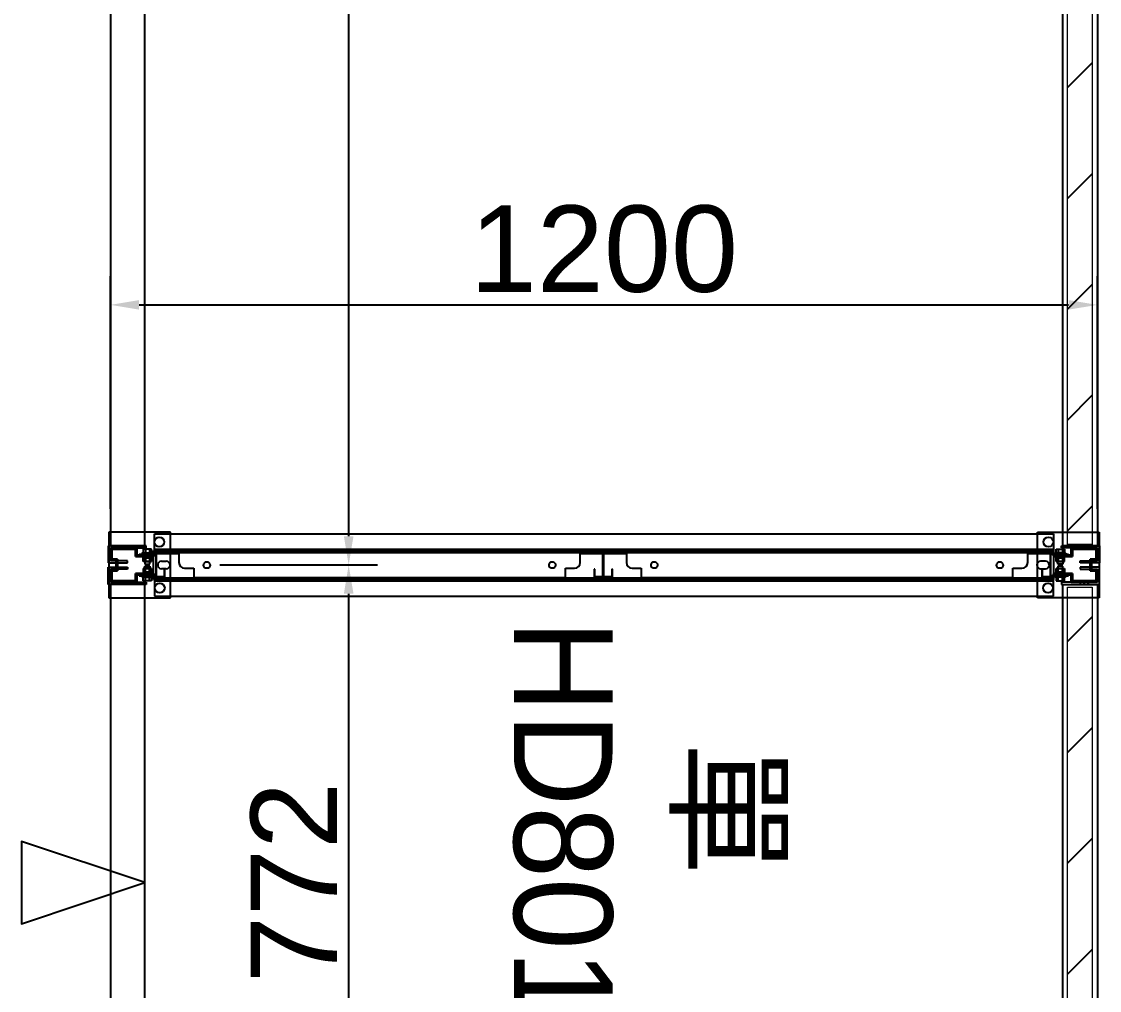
# Model space of a CAD drawing. Header units: millimetres. Extents: x 15382 to 37298, y 7351 to 31127.
# Drawn here: x 30747 to 32057, y 21041 to 22219 of the extents above; entities that cross this region are included whole.
import ezdxf

# ---------------------------------------------------------------- set-up
doc = ezdxf.new("R2010")
doc.units = ezdxf.units.MM
doc.layers.add('10', color=40, linetype='Continuous', lineweight=0)
for name, color, linetype in [('111', 7, 'Continuous'), ('113', 3, 'Continuous'), ('114', 6, 'Continuous'), ('115', 30, 'Continuous'), ('116', 12, 'Continuous'), ('444-1', 30, 'Continuous'), ('544-1', 40, 'Continuous'), ('6', 7, 'Continuous'), ('M40', 3, 'Continuous'), ('M6', 7, 'Continuous'), ('動線', 6, 'Continuous'), ('文字', 7, 'Continuous'), ('標註', 252, 'Continuous')]:
    doc.layers.add(name, color=color, linetype=linetype)
doc.styles.get("Standard").update_dxf_attribs({"font": 'arial.ttf'})
doc.styles.add('新細明體', font='PMingLiU.ttf')
doc.dimstyles.new('ISO-25', dxfattribs={"dimtxt": 2.5, "dimasz": 2.5, "dimexe": 1.25, "dimexo": 0.625, "dimtad": 1, "dimtxsty": 'Standard', "dimcen": 2.5, "dimadec": 0, "dimazin": 0, "dimtfac": 1, "dimtmove": 0, "dimatfit": 3, "dimfxl": 1, "dimarcsym": 0})

# ---------------------------------------------------------------- blocks, each defined once
blk = doc.blocks.new('*D669')
at = {"layer": 'Defpoints', "color": 0, "transparency": 16777216}
for p in [(30981, 21558.6), (30981, 20786.6), (31144.5, 20786.6)]:
    blk.add_point(p, dxfattribs=at)
at = {"layer": '標註', "color": 0, "lineweight": -2, "transparency": 16777216}
for p, q in [((30988, 21558.6), (31179.5, 21558.6)), ((31144.5, 21523.6), (31144.5, 20821.6)), ((30988, 20786.6), (31179.5, 20786.6))]:
    blk.add_line(p, q, dxfattribs=at)
at = {"layer": '標註', "color": 0, "transparency": 16777216}
for points in [[(31138.7, 21523.6), (31150.4, 21523.6), (31144.5, 21558.6)], [(31138.7, 20821.6), (31150.4, 20821.6), (31144.5, 20786.6)]]:
    blk.add_solid(points, dxfattribs=at)
at = {"layer": '標註', "color": 0, "transparency": 16777216, "insert": (31077.8, 21172.6), "char_height": 105, "attachment_point": 5, "rotation": 90}
blk.add_mtext('772', dxfattribs=at)
blk = doc.blocks.new('*D621')
at = {"layer": 'Defpoints', "color": 0, "transparency": 16777216}
for p in [(32054.8, 21874.8), (30854.8, 21619.9), (32054.8, 21619.9)]:
    blk.add_point(p, dxfattribs=at)
at = {"layer": '標註', "color": 0, "lineweight": -2, "transparency": 16777216}
for p, q in [((30854.8, 21626.9), (30854.8, 21909.8)), ((32054.8, 21626.9), (32054.8, 21909.8)), ((30889.8, 21874.8), (32019.8, 21874.8))]:
    blk.add_line(p, q, dxfattribs=at)
at = {"layer": '標註', "color": 0, "transparency": 16777216}
for points in [[(30889.8, 21880.6), (30889.8, 21869), (30854.8, 21874.8)], [(32019.8, 21880.6), (32019.8, 21869), (32054.8, 21874.8)]]:
    blk.add_solid(points, dxfattribs=at)
at = {"layer": '標註', "color": 0, "transparency": 16777216, "insert": (31454.8, 21942.4), "char_height": 105, "attachment_point": 5}
blk.add_mtext('1200', dxfattribs=at)
blk = doc.blocks.new('*D622')
at = {"layer": 'Defpoints', "color": 0, "transparency": 16777216}
for p in [(30981, 23350.6), (30981, 21558.6), (31144.5, 21558.6)]:
    blk.add_point(p, dxfattribs=at)
at = {"layer": '標註', "color": 0, "lineweight": -2, "transparency": 16777216}
for p, q in [((30988, 23350.6), (31179.5, 23350.6)), ((31144.5, 23315.6), (31144.5, 21593.6)), ((30988, 21558.6), (31179.5, 21558.6))]:
    blk.add_line(p, q, dxfattribs=at)
at = {"layer": '標註', "color": 0, "transparency": 16777216}
for points in [[(31138.7, 23315.6), (31150.4, 23315.6), (31144.5, 23350.6)], [(31138.7, 21593.6), (31150.4, 21593.6), (31144.5, 21558.6)]]:
    blk.add_solid(points, dxfattribs=at)
at = {"layer": '標註', "color": 0, "transparency": 16777216, "insert": (31076.9, 22454.6), "char_height": 105, "attachment_point": 5, "rotation": 90}
blk.add_mtext('1792', dxfattribs=at)

msp = doc.modelspace()

# ---------------------------------------------------------------- linework, layer by layer
at = {"layer": '10'}
for p, q in [((32018.586, 21583.565), (32018.586, 23323.565)), ((32048.586, 23323.565), (32048.586, 21583.565)), ((32048.586, 21583.565), (32018.586, 21583.565)), ((32018.586, 21531.565), (32048.586, 21531.565)), ((32018.586, 20811.565), (32018.586, 21531.565)), ((32048.586, 21531.565), (32048.586, 20811.565))]:
    msp.add_line(p, q, dxfattribs=at)
at = {"layer": '111'}
for p, q in [((30907.317, 21540.965), (30907.317, 21576.165)), ((30907.317, 21576.165), (32001.317, 21576.165)), ((32001.317, 21576.165), (32001.317, 21540.965)), ((30912.317, 21558.565), (30912.317, 21558.565)), ((30916.817, 21563.065), (30922.817, 21563.065)), ((30927.317, 21558.565), (30927.317, 21558.565)), ((31981.317, 21558.565), (31981.317, 21558.565)), ((31991.817, 21563.065), (31985.817, 21563.065)), ((31996.317, 21558.565), (31996.317, 21558.565)), ((30922.817, 21554.065), (30916.817, 21554.065)), ((31985.817, 21554.065), (31991.817, 21554.065)), ((32001.317, 21540.965), (30907.317, 21540.965))]:
    msp.add_line(p, q, dxfattribs=at)
for centre, start, end in [((30916.817, 21558.565), 90, 180), ((30916.817, 21558.565), 180, 270), ((30922.817, 21558.565), 0, 90), ((30922.817, 21558.565), 270, 0), ((31985.817, 21558.565), 90, 180), ((31985.817, 21558.565), 180, 270), ((31991.817, 21558.565), 0, 90), ((31991.817, 21558.565), 270, 0)]:
    msp.add_arc(centre, 4.5, start, end, dxfattribs=at)
at = {"layer": '113'}
for p, q in [((30927.817, 21598.565), (30852.817, 21598.565)), ((30852.817, 21598.565), (30852.817, 21518.565)), ((30927.817, 21518.565), (30927.817, 21598.565)), ((31981.817, 21518.565), (31981.817, 21598.565)), ((31981.817, 21598.565), (32056.817, 21598.565)), ((32056.817, 21598.565), (32056.817, 21518.565)), ((30852.817, 21518.565), (30927.817, 21518.565)), ((32056.817, 21518.565), (31981.817, 21518.565))]:
    msp.add_line(p, q, dxfattribs=at)
at = {"layer": '113', "lineweight": -3}
for centre in [(30914.317, 21586.565), (31995.317, 21586.565), (30914.817, 21530.565), (31994.817, 21530.565)]:
    msp.add_circle(centre, 6, dxfattribs=at)
at = {"layer": '114'}
for points in [[(30896.817, 21582.065), (30896.817, 23327.065), (30854.817, 23327.065), (30854.817, 21582.065)], [(32012.817, 21582.065), (32012.817, 23327.065), (32054.817, 23327.065), (32054.817, 21582.065)], [(30896.817, 20810.065), (30896.817, 21535.065), (30854.817, 21535.065), (30854.817, 20810.065)], [(32012.817, 20810.065), (32012.817, 21535.065), (32054.817, 21535.065), (32054.817, 20810.065)]]:
    msp.add_lwpolyline(points, close=True, dxfattribs=at)
at = {"layer": '115'}
for p, q in [((30908.317, 21571.765), (30908.317, 21596.565)), ((30908.317, 21596.565), (32001.317, 21596.565)), ((32001.317, 21596.565), (32001.317, 21571.765)), ((30889.817, 21570.565), (30889.817, 21571.765)), ((30889.817, 21571.765), (30908.317, 21571.765)), ((30889.817, 21570.565), (30889.817, 21571.765)), ((30889.817, 21571.765), (30908.317, 21571.765)), ((30908.317, 21571.765), (30908.317, 21577.765)), ((30908.317, 21577.765), (32001.317, 21577.765)), ((32000.117, 21576.565), (30909.517, 21576.565)), ((30909.517, 21576.565), (30909.517, 21570.565)), ((32000.117, 21576.565), (30909.517, 21576.565)), ((30909.517, 21576.565), (30909.517, 21570.565)), ((32000.117, 21570.565), (32000.117, 21576.565)), ((32000.117, 21570.565), (32000.117, 21576.565)), ((32001.317, 21577.765), (32001.317, 21571.765)), ((32001.317, 21571.765), (32019.817, 21571.765)), ((32001.317, 21571.765), (32019.817, 21571.765)), ((32019.817, 21571.765), (32019.817, 21570.565)), ((32019.817, 21571.765), (32019.817, 21570.565)), ((30909.517, 21570.565), (30889.817, 21570.565)), ((30909.517, 21570.565), (30889.817, 21570.565)), ((32019.817, 21570.565), (32000.117, 21570.565)), ((32019.817, 21570.565), (32000.117, 21570.565)), ((30909.517, 21546.565), (30889.817, 21546.565)), ((30889.817, 21546.565), (30889.817, 21545.365)), ((30909.517, 21546.565), (30889.817, 21546.565)), ((30889.817, 21546.565), (30889.817, 21545.365)), ((30889.817, 21545.365), (30908.317, 21545.365)), ((30889.817, 21545.365), (30908.317, 21545.365)), ((30908.317, 21545.365), (30908.317, 21539.365)), ((30908.317, 21545.365), (30908.317, 21520.565)), ((30909.517, 21540.565), (30909.517, 21546.565)), ((30909.517, 21540.565), (30909.517, 21546.565)), ((32019.817, 21546.565), (32000.117, 21546.565)), ((32000.117, 21546.565), (32000.117, 21540.565)), ((32019.817, 21546.565), (32000.117, 21546.565)), ((32000.117, 21546.565), (32000.117, 21540.565)), ((32001.317, 21545.365), (32019.817, 21545.365)), ((32001.317, 21539.365), (32001.317, 21545.365)), ((32001.317, 21545.365), (32019.817, 21545.365)), ((32001.317, 21520.565), (32001.317, 21545.365)), ((32019.817, 21545.365), (32019.817, 21546.565)), ((32019.817, 21545.365), (32019.817, 21546.565)), ((30908.317, 21539.365), (32001.317, 21539.365)), ((32000.117, 21540.565), (30909.517, 21540.565)), ((32000.117, 21540.565), (30909.517, 21540.565)), ((30908.317, 21520.565), (32001.317, 21520.565))]:
    msp.add_line(p, q, dxfattribs=at)
at = {"layer": '115', "lineweight": -3}
for p, q in [((30896.317, 21571.765), (30903.317, 21571.765)), ((30896.317, 21570.565), (30896.317, 21571.765)), ((30899.817, 21571.765), (30903.317, 21571.765)), ((30899.817, 21570.565), (30899.817, 21571.765)), ((30903.317, 21571.765), (30903.317, 21570.565)), ((30903.317, 21571.765), (30903.317, 21570.565)), ((32013.317, 21571.765), (32006.317, 21571.765)), ((32006.317, 21571.765), (32006.317, 21570.565)), ((32009.817, 21571.765), (32006.317, 21571.765)), ((32006.317, 21571.765), (32006.317, 21570.565)), ((32009.817, 21570.565), (32009.817, 21571.765)), ((32013.317, 21570.565), (32013.317, 21571.765)), ((30903.317, 21570.565), (30896.317, 21570.565)), ((30903.317, 21570.565), (30899.817, 21570.565)), ((32006.317, 21570.565), (32013.317, 21570.565)), ((32006.317, 21570.565), (32009.817, 21570.565)), ((30903.317, 21546.565), (30896.317, 21546.565)), ((30896.317, 21546.565), (30896.317, 21545.365)), ((30896.317, 21545.365), (30903.317, 21545.365)), ((30903.317, 21546.565), (30899.817, 21546.565)), ((30899.817, 21546.565), (30899.817, 21545.365)), ((30899.817, 21545.365), (30903.317, 21545.365)), ((30903.317, 21545.365), (30903.317, 21546.565)), ((30903.317, 21545.365), (30903.317, 21546.565)), ((32006.317, 21545.365), (32006.317, 21546.565)), ((32006.317, 21546.565), (32013.317, 21546.565)), ((32006.317, 21545.365), (32006.317, 21546.565)), ((32006.317, 21546.565), (32009.817, 21546.565)), ((32013.317, 21545.365), (32006.317, 21545.365)), ((32009.817, 21545.365), (32006.317, 21545.365)), ((32009.817, 21546.565), (32009.817, 21545.365)), ((32013.317, 21546.565), (32013.317, 21545.365))]:
    msp.add_line(p, q, dxfattribs=at)
at = {"layer": '116'}
for p, q in [((30898.317, 21582.065), (30852.317, 21582.065)), ((30852.317, 21582.065), (30852.317, 21562.565)), ((30854.817, 21563.565), (30854.817, 21579.565)), ((30854.817, 21579.565), (30898.317, 21579.565)), ((30865.839, 21579.565), (30865.839, 21582.065)), ((30870.817, 21579.565), (30870.817, 21582.065)), ((30875.795, 21579.565), (30875.795, 21582.065)), ((30898.317, 21579.565), (30898.317, 21582.065)), ((32011.317, 21579.565), (32011.317, 21582.065)), ((32011.317, 21582.065), (32057.317, 21582.065)), ((32054.817, 21579.565), (32011.317, 21579.565)), ((32033.839, 21579.565), (32033.839, 21582.065)), ((32038.817, 21579.565), (32038.817, 21582.065)), ((32043.796, 21579.565), (32043.796, 21582.065)), ((32054.817, 21563.565), (32054.817, 21579.565)), ((32057.317, 21582.065), (32057.317, 21562.565)), ((30852.317, 21563.565), (30852.317, 21561.065)), ((30852.317, 21561.065), (30875.817, 21561.065)), ((30875.817, 21563.565), (30854.817, 21563.565)), ((30875.817, 21561.065), (30875.817, 21563.565)), ((32033.817, 21561.065), (32033.817, 21563.565)), ((32033.817, 21563.565), (32054.817, 21563.565)), ((32057.317, 21561.065), (32033.817, 21561.065)), ((32057.317, 21563.565), (32057.317, 21561.065)), ((30852.317, 21553.565), (30852.317, 21556.065)), ((30852.317, 21556.065), (30875.817, 21556.065)), ((30852.317, 21535.065), (30852.317, 21554.565)), ((30875.817, 21553.565), (30854.817, 21553.565)), ((30854.817, 21553.565), (30854.817, 21537.565)), ((30875.817, 21556.065), (30875.817, 21553.565)), ((32057.317, 21556.065), (32033.817, 21556.065)), ((32033.817, 21556.065), (32033.817, 21553.565)), ((32033.817, 21553.565), (32054.817, 21553.565)), ((32054.817, 21553.565), (32054.817, 21537.565)), ((32057.317, 21553.565), (32057.317, 21556.065)), ((32057.317, 21535.065), (32057.317, 21554.565)), ((30898.317, 21535.065), (30852.317, 21535.065)), ((30854.817, 21537.565), (30898.317, 21537.565)), ((30865.839, 21537.565), (30865.839, 21535.065)), ((30870.817, 21537.565), (30870.817, 21535.065)), ((30875.795, 21537.565), (30875.795, 21535.065)), ((30898.317, 21537.565), (30898.317, 21535.065)), ((32054.817, 21537.565), (32011.317, 21537.565)), ((32011.317, 21537.565), (32011.317, 21535.065)), ((32011.317, 21535.065), (32057.317, 21535.065)), ((32033.839, 21537.565), (32033.839, 21535.065)), ((32038.817, 21537.565), (32038.817, 21535.065)), ((32043.796, 21537.565), (32043.796, 21535.065))]:
    msp.add_line(p, q, dxfattribs=at)
at = {"layer": '116', "lineweight": -3}
for p, q in [((30865.839, 21582.065), (30875.795, 21582.065)), ((30865.839, 21579.565), (30865.839, 21582.065)), ((30875.795, 21579.565), (30865.839, 21579.565)), ((30870.817, 21582.065), (30875.795, 21582.065)), ((30870.817, 21579.565), (30870.817, 21582.065)), ((30875.795, 21579.565), (30870.817, 21579.565)), ((30875.795, 21582.065), (30875.795, 21579.565)), ((30875.795, 21582.065), (30875.795, 21579.565)), ((32043.796, 21582.065), (32033.839, 21582.065)), ((32033.839, 21582.065), (32033.839, 21579.565)), ((32038.817, 21582.065), (32033.839, 21582.065)), ((32033.839, 21582.065), (32033.839, 21579.565)), ((32033.839, 21579.565), (32043.796, 21579.565)), ((32033.839, 21579.565), (32038.817, 21579.565)), ((32038.817, 21579.565), (32038.817, 21582.065)), ((32043.796, 21579.565), (32043.796, 21582.065)), ((30865.839, 21537.565), (30875.795, 21537.565)), ((30865.839, 21535.065), (30865.839, 21537.565)), ((30875.795, 21535.065), (30865.839, 21535.065)), ((30870.817, 21537.565), (30875.795, 21537.565)), ((30870.817, 21535.065), (30870.817, 21537.565)), ((30875.795, 21535.065), (30870.817, 21535.065)), ((30875.795, 21537.565), (30875.795, 21535.065)), ((30875.795, 21537.565), (30875.795, 21535.065)), ((32038.817, 21537.565), (32033.839, 21537.565)), ((32033.839, 21537.565), (32033.839, 21535.065)), ((32043.796, 21537.565), (32033.839, 21537.565)), ((32033.839, 21537.565), (32033.839, 21535.065)), ((32033.839, 21535.065), (32038.817, 21535.065)), ((32033.839, 21535.065), (32043.796, 21535.065)), ((32038.817, 21535.065), (32038.817, 21537.565)), ((32043.796, 21535.065), (32043.796, 21537.565))]:
    msp.add_line(p, q, dxfattribs=at)
at = {"layer": '444-1'}
for p, q in [((31998.117, 21573.565), (31454.117, 21573.565)), ((31454.117, 21573.565), (31454.117, 21543.565)), ((31454.917, 21544.365), (31454.917, 21572.765)), ((31454.917, 21572.765), (31482.117, 21572.765)), ((31482.117, 21572.765), (31482.117, 21561.565)), ((31970.117, 21561.565), (31970.117, 21572.765)), ((31970.117, 21572.765), (31997.317, 21572.765)), ((31998.117, 21573.565), (31997.317, 21573.565)), ((31997.317, 21572.765), (31997.317, 21544.365)), ((31998.117, 21572.765), (31998.117, 21573.565)), ((31998.117, 21543.565), (31998.117, 21573.565)), ((31465.117, 21553.565), (31464.317, 21553.565)), ((31464.317, 21553.565), (31464.317, 21544.365)), ((31465.117, 21543.565), (31465.117, 21553.565)), ((31489.117, 21554.565), (31500.117, 21554.565)), ((31500.117, 21554.565), (31500.117, 21543.565)), ((31952.117, 21543.565), (31952.117, 21554.565)), ((31952.117, 21554.565), (31963.117, 21554.565)), ((31987.917, 21553.565), (31987.117, 21553.565)), ((31987.117, 21553.565), (31987.117, 21543.565)), ((31987.917, 21544.365), (31987.917, 21553.565)), ((31454.117, 21543.565), (31465.117, 21543.565)), ((31464.317, 21544.365), (31454.917, 21544.365)), ((31500.117, 21543.565), (31952.117, 21543.565)), ((31987.117, 21543.565), (31998.117, 21543.565)), ((31997.317, 21544.365), (31987.917, 21544.365))]:
    msp.add_line(p, q, dxfattribs=at)
for centre in [(31516.117, 21558.565), (31936.117, 21558.565)]:
    msp.add_circle(centre, 4, dxfattribs=at)
for centre, start, end in [((31489.117, 21561.565), 180, 270), ((31963.117, 21561.565), 270, 0)]:
    msp.add_arc(centre, 7, start, end, dxfattribs=at)
at = {"layer": '544-1', "linetype": 'Continuous'}
for p, q in [((32018.586, 22138.948), (32048.586, 22168.948)), ((32018.586, 22004.244), (32048.586, 22034.244)), ((32018.586, 21869.54), (32048.586, 21899.54)), ((32018.586, 21734.836), (32048.586, 21764.836)), ((32018.586, 21600.132), (32048.586, 21630.132)), ((32018.586, 21465.428), (32048.586, 21495.428)), ((32018.586, 21330.724), (32048.586, 21360.724)), ((32018.586, 21196.021), (32048.586, 21226.021)), ((32018.586, 21061.317), (32048.586, 21091.317))]:
    msp.add_line(p, q, dxfattribs=at)
at = {"layer": '544-1'}
for p, q in [((31454.117, 21573.565), (30910.117, 21573.565)), ((30910.117, 21573.565), (30910.117, 21543.565)), ((30910.917, 21544.365), (30910.917, 21572.765)), ((30910.917, 21572.765), (30938.117, 21572.765)), ((30938.117, 21572.765), (30938.117, 21561.565)), ((31426.117, 21561.565), (31426.117, 21572.765)), ((31426.117, 21572.765), (31453.317, 21572.765)), ((31454.117, 21573.565), (31453.317, 21573.565)), ((31453.317, 21572.765), (31453.317, 21544.365)), ((31454.117, 21572.765), (31454.117, 21573.565)), ((31454.117, 21543.565), (31454.117, 21573.565)), ((30921.117, 21553.565), (30920.317, 21553.565)), ((30920.317, 21553.565), (30920.317, 21544.365)), ((30921.117, 21543.565), (30921.117, 21553.565)), ((30945.117, 21554.565), (30956.117, 21554.565)), ((30956.117, 21554.565), (30956.117, 21543.565)), ((31408.117, 21543.565), (31408.117, 21554.565)), ((31408.117, 21554.565), (31419.117, 21554.565)), ((31443.917, 21553.565), (31443.117, 21553.565)), ((31443.117, 21553.565), (31443.117, 21543.565)), ((31443.917, 21544.365), (31443.917, 21553.565)), ((30910.117, 21543.565), (30921.117, 21543.565)), ((30920.317, 21544.365), (30910.917, 21544.365)), ((30956.117, 21543.565), (31408.117, 21543.565)), ((31443.117, 21543.565), (31454.117, 21543.565)), ((31453.317, 21544.365), (31443.917, 21544.365))]:
    msp.add_line(p, q, dxfattribs=at)
for centre in [(30972.117, 21558.565), (31392.117, 21558.565)]:
    msp.add_circle(centre, 4, dxfattribs=at)
for centre, start, end in [((30945.117, 21561.565), 180, 270), ((31419.117, 21561.565), 270, 0)]:
    msp.add_arc(centre, 7, start, end, dxfattribs=at)
at = {"layer": '6'}
for p, q in [((30907.317, 21576.165), (30907.317, 21574.565)), ((32001.317, 21576.165), (30907.317, 21576.165)), ((30907.317, 21574.565), (32001.317, 21574.565)), ((32001.317, 21574.565), (32001.317, 21576.165)), ((30907.317, 21542.565), (30907.317, 21540.965)), ((32001.317, 21542.565), (30907.317, 21542.565)), ((30907.317, 21540.965), (32001.317, 21540.965)), ((32001.317, 21540.965), (32001.317, 21542.565))]:
    msp.add_line(p, q, dxfattribs=at)
at = {"layer": 'M40'}
for p, q in [((30886.817, 21579.565), (30854.817, 21579.565)), ((30854.817, 21579.565), (30854.817, 21564.065)), ((30854.817, 21564.065), (30854.817, 21579.565)), ((30854.817, 21579.565), (30886.817, 21579.565)), ((30856.417, 21565.665), (30856.417, 21577.965)), ((30856.417, 21577.965), (30885.217, 21577.965)), ((30885.217, 21577.965), (30856.417, 21577.965)), ((30856.417, 21577.965), (30856.417, 21565.665)), ((30867.567, 21577.965), (30867.567, 21579.565)), ((30870.817, 21577.965), (30870.817, 21579.565)), ((30874.067, 21577.965), (30874.067, 21579.565)), ((30885.217, 21577.965), (30885.217, 21568.965)), ((30885.217, 21568.965), (30885.217, 21577.965)), ((30886.817, 21570.565), (30886.817, 21579.565)), ((30886.817, 21579.565), (30886.817, 21570.565)), ((32022.817, 21570.565), (32022.817, 21579.565)), ((32022.817, 21579.565), (32054.817, 21579.565)), ((32054.817, 21579.565), (32022.817, 21579.565)), ((32022.817, 21579.565), (32022.817, 21570.565)), ((32053.217, 21577.965), (32024.417, 21577.965)), ((32024.417, 21577.965), (32024.417, 21568.965)), ((32024.417, 21568.965), (32024.417, 21577.965)), ((32024.417, 21577.965), (32053.217, 21577.965)), ((32035.567, 21577.965), (32035.567, 21579.565)), ((32038.817, 21577.965), (32038.817, 21579.565)), ((32042.067, 21577.965), (32042.067, 21579.565)), ((32053.217, 21565.665), (32053.217, 21577.965)), ((32053.217, 21577.965), (32053.217, 21565.665)), ((32054.817, 21579.565), (32054.817, 21564.065)), ((32054.817, 21564.065), (32054.817, 21579.565)), ((30854.817, 21564.065), (30861.817, 21564.065)), ((30861.817, 21564.065), (30854.817, 21564.065)), ((30863.417, 21565.665), (30856.417, 21565.665)), ((30856.417, 21565.665), (30863.417, 21565.665)), ((30861.817, 21564.065), (30861.817, 21553.065)), ((30861.817, 21553.065), (30861.817, 21564.065)), ((30863.417, 21551.465), (30863.417, 21565.665)), ((30863.417, 21565.665), (30863.417, 21551.465)), ((30885.217, 21570.565), (30885.217, 21568.965)), ((30885.217, 21568.965), (30907.817, 21568.965)), ((30885.217, 21568.965), (30886.817, 21568.965)), ((30907.817, 21568.965), (30885.217, 21568.965)), ((30907.817, 21570.565), (30886.817, 21570.565)), ((30886.817, 21570.565), (30907.817, 21570.565)), ((30896.317, 21570.565), (30896.317, 21568.965)), ((30899.817, 21570.565), (30899.817, 21568.965)), ((30903.317, 21570.565), (30903.317, 21568.965)), ((30907.817, 21568.965), (30907.817, 21570.565)), ((30907.817, 21570.565), (30907.817, 21568.965)), ((32001.817, 21568.965), (32001.817, 21570.565)), ((32001.817, 21570.565), (32022.817, 21570.565)), ((32022.817, 21570.565), (32001.817, 21570.565)), ((32001.817, 21570.565), (32001.817, 21568.965)), ((32024.417, 21568.965), (32001.817, 21568.965)), ((32001.817, 21568.965), (32024.417, 21568.965)), ((32006.317, 21570.565), (32006.317, 21568.965)), ((32009.817, 21570.565), (32009.817, 21568.965)), ((32013.317, 21570.565), (32013.317, 21568.965)), ((32024.417, 21568.965), (32022.817, 21568.965)), ((32024.417, 21570.565), (32024.417, 21568.965)), ((32046.217, 21551.465), (32046.217, 21565.665)), ((32046.217, 21565.665), (32053.217, 21565.665)), ((32053.217, 21565.665), (32046.217, 21565.665)), ((32046.217, 21565.665), (32046.217, 21551.465)), ((32054.817, 21564.065), (32047.817, 21564.065)), ((32047.817, 21564.065), (32047.817, 21553.065)), ((32047.817, 21553.065), (32047.817, 21564.065)), ((32047.817, 21564.065), (32054.817, 21564.065)), ((30861.817, 21553.065), (30854.817, 21553.065)), ((30854.817, 21553.065), (30854.817, 21537.565)), ((30854.817, 21537.565), (30854.817, 21553.065)), ((30854.817, 21553.065), (30861.817, 21553.065)), ((30856.417, 21539.165), (30856.417, 21551.465)), ((30856.417, 21551.465), (30863.417, 21551.465)), ((30863.417, 21551.465), (30856.417, 21551.465)), ((30856.417, 21551.465), (30856.417, 21539.165)), ((30861.817, 21553.065), (30863.417, 21553.065)), ((30907.817, 21548.165), (30885.217, 21548.165)), ((30885.217, 21548.165), (30885.217, 21539.165)), ((30885.217, 21546.565), (30885.217, 21548.165)), ((30885.217, 21548.165), (30907.817, 21548.165)), ((30885.217, 21539.165), (30885.217, 21548.165)), ((30885.217, 21548.165), (30886.817, 21548.165)), ((30886.817, 21537.565), (30886.817, 21546.565)), ((30886.817, 21546.565), (30907.817, 21546.565)), ((30907.817, 21546.565), (30886.817, 21546.565)), ((30886.817, 21546.565), (30886.817, 21537.565)), ((30896.317, 21548.165), (30896.317, 21546.565)), ((30899.817, 21548.165), (30899.817, 21546.565)), ((30903.317, 21548.165), (30903.317, 21546.565)), ((30907.817, 21546.565), (30907.817, 21548.165)), ((30907.817, 21548.165), (30907.817, 21546.565)), ((32001.817, 21546.565), (32001.817, 21548.165)), ((32001.817, 21548.165), (32024.417, 21548.165)), ((32024.417, 21548.165), (32001.817, 21548.165)), ((32001.817, 21548.165), (32001.817, 21546.565)), ((32022.817, 21546.565), (32001.817, 21546.565)), ((32001.817, 21546.565), (32022.817, 21546.565)), ((32006.317, 21548.165), (32006.317, 21546.565)), ((32009.817, 21548.165), (32009.817, 21546.565)), ((32013.317, 21548.165), (32013.317, 21546.565)), ((32024.417, 21548.165), (32022.817, 21548.165)), ((32022.817, 21537.565), (32022.817, 21546.565)), ((32022.817, 21546.565), (32022.817, 21537.565)), ((32024.417, 21548.165), (32024.417, 21539.165)), ((32024.417, 21546.565), (32024.417, 21548.165)), ((32024.417, 21539.165), (32024.417, 21548.165)), ((32047.817, 21553.065), (32046.217, 21553.065)), ((32053.217, 21551.465), (32046.217, 21551.465)), ((32046.217, 21551.465), (32053.217, 21551.465)), ((32047.817, 21553.065), (32054.817, 21553.065)), ((32054.817, 21553.065), (32047.817, 21553.065)), ((32053.217, 21539.165), (32053.217, 21551.465)), ((32053.217, 21551.465), (32053.217, 21539.165)), ((32054.817, 21553.065), (32054.817, 21537.565)), ((32054.817, 21537.565), (32054.817, 21553.065)), ((30854.817, 21537.565), (30886.817, 21537.565)), ((30886.817, 21537.565), (30854.817, 21537.565)), ((30885.217, 21539.165), (30856.417, 21539.165)), ((30856.417, 21539.165), (30885.217, 21539.165)), ((32054.817, 21537.565), (32022.817, 21537.565)), ((32022.817, 21537.565), (32054.817, 21537.565)), ((32024.417, 21539.165), (32053.217, 21539.165)), ((32053.217, 21539.165), (32024.417, 21539.165))]:
    msp.add_line(p, q, dxfattribs=at)
at = {"layer": 'M40', "lineweight": -3}
for p, q in [((30867.567, 21579.565), (30874.067, 21579.565)), ((30867.567, 21577.965), (30867.567, 21579.565)), ((30874.067, 21577.965), (30867.567, 21577.965)), ((30870.817, 21579.565), (30874.067, 21579.565)), ((30870.817, 21577.965), (30870.817, 21579.565)), ((30874.067, 21577.965), (30870.817, 21577.965)), ((30874.067, 21579.565), (30874.067, 21577.965)), ((30874.067, 21579.565), (30874.067, 21577.965)), ((32042.067, 21579.565), (32035.567, 21579.565)), ((32035.567, 21579.565), (32035.567, 21577.965)), ((32038.817, 21579.565), (32035.567, 21579.565)), ((32035.567, 21579.565), (32035.567, 21577.965)), ((32035.567, 21577.965), (32042.067, 21577.965)), ((32035.567, 21577.965), (32038.817, 21577.965)), ((32038.817, 21577.965), (32038.817, 21579.565)), ((32042.067, 21577.965), (32042.067, 21579.565)), ((30863.417, 21564.065), (30861.817, 21564.065)), ((30861.817, 21564.065), (30861.817, 21553.065)), ((30861.817, 21553.065), (30861.817, 21558.565)), ((30861.817, 21558.565), (30863.417, 21558.565)), ((30863.417, 21553.065), (30863.417, 21564.065)), ((30863.417, 21558.565), (30863.417, 21553.065)), ((30896.317, 21570.565), (30903.317, 21570.565)), ((30896.317, 21568.965), (30896.317, 21570.565)), ((30903.317, 21568.965), (30896.317, 21568.965)), ((30899.817, 21570.565), (30903.317, 21570.565)), ((30899.817, 21568.965), (30899.817, 21570.565)), ((30903.317, 21568.965), (30899.817, 21568.965)), ((30903.317, 21570.565), (30903.317, 21568.965)), ((30903.317, 21570.565), (30903.317, 21568.965)), ((32013.317, 21570.565), (32006.317, 21570.565)), ((32006.317, 21570.565), (32006.317, 21568.965)), ((32009.817, 21570.565), (32006.317, 21570.565)), ((32006.317, 21570.565), (32006.317, 21568.965)), ((32006.317, 21568.965), (32013.317, 21568.965)), ((32006.317, 21568.965), (32009.817, 21568.965)), ((32009.817, 21568.965), (32009.817, 21570.565)), ((32013.317, 21568.965), (32013.317, 21570.565)), ((32046.217, 21553.065), (32046.217, 21564.065)), ((32046.217, 21564.065), (32047.817, 21564.065)), ((32046.217, 21558.565), (32046.217, 21553.065)), ((32047.817, 21558.565), (32046.217, 21558.565)), ((32047.817, 21564.065), (32047.817, 21553.065)), ((32047.817, 21553.065), (32047.817, 21558.565)), ((30861.817, 21553.065), (30863.417, 21553.065)), ((30863.417, 21553.065), (30861.817, 21553.065)), ((30903.317, 21548.165), (30896.317, 21548.165)), ((30896.317, 21548.165), (30896.317, 21546.565)), ((30896.317, 21546.565), (30903.317, 21546.565)), ((30903.317, 21548.165), (30899.817, 21548.165)), ((30899.817, 21548.165), (30899.817, 21546.565)), ((30899.817, 21546.565), (30903.317, 21546.565)), ((30903.317, 21546.565), (30903.317, 21548.165)), ((30903.317, 21546.565), (30903.317, 21548.165)), ((32006.317, 21546.565), (32006.317, 21548.165)), ((32006.317, 21548.165), (32013.317, 21548.165)), ((32006.317, 21546.565), (32006.317, 21548.165)), ((32006.317, 21548.165), (32009.817, 21548.165)), ((32013.317, 21546.565), (32006.317, 21546.565)), ((32009.817, 21546.565), (32006.317, 21546.565)), ((32009.817, 21548.165), (32009.817, 21546.565)), ((32013.317, 21548.165), (32013.317, 21546.565)), ((32047.817, 21553.065), (32046.217, 21553.065)), ((32046.217, 21553.065), (32047.817, 21553.065)), ((30867.567, 21539.165), (30874.067, 21539.165)), ((30867.567, 21537.565), (30867.567, 21539.165)), ((30874.067, 21537.565), (30867.567, 21537.565)), ((30870.817, 21539.165), (30874.067, 21539.165)), ((30870.817, 21537.565), (30870.817, 21539.165)), ((30874.067, 21537.565), (30870.817, 21537.565)), ((30874.067, 21539.165), (30874.067, 21537.565)), ((30874.067, 21539.165), (30874.067, 21537.565)), ((32042.067, 21539.165), (32035.567, 21539.165)), ((32035.567, 21539.165), (32035.567, 21537.565)), ((32038.817, 21539.165), (32035.567, 21539.165)), ((32035.567, 21539.165), (32035.567, 21537.565)), ((32035.567, 21537.565), (32042.067, 21537.565)), ((32035.567, 21537.565), (32038.817, 21537.565)), ((32038.817, 21537.565), (32038.817, 21539.165)), ((32042.067, 21537.565), (32042.067, 21539.165))]:
    msp.add_line(p, q, dxfattribs=at)
at = {"layer": 'M6'}
for p, q in [((30894.817, 21573.465), (30892.817, 21571.965)), ((30892.817, 21571.965), (30892.817, 21571.765)), ((30892.817, 21571.765), (30896.817, 21571.765)), ((30904.817, 21577.765), (30894.817, 21577.765)), ((30894.817, 21577.765), (30894.817, 21573.465)), ((30904.817, 21577.765), (30894.817, 21577.765)), ((30894.817, 21577.765), (30894.817, 21573.465)), ((30894.817, 21573.465), (30904.817, 21573.465)), ((30896.817, 21571.765), (30896.817, 21559.765)), ((30897.317, 21577.765), (30897.317, 21573.465)), ((30902.317, 21577.765), (30902.317, 21573.465)), ((30902.817, 21559.765), (30902.817, 21571.765)), ((30902.817, 21571.765), (30906.817, 21571.765)), ((30904.817, 21573.465), (30904.817, 21577.765)), ((30904.817, 21573.465), (30904.817, 21577.765)), ((30906.817, 21571.965), (30904.817, 21573.465)), ((30906.817, 21571.765), (30906.817, 21571.965)), ((32002.817, 21571.965), (32004.817, 21573.465)), ((32002.817, 21571.765), (32002.817, 21571.965)), ((32006.817, 21571.765), (32002.817, 21571.765)), ((32004.817, 21573.465), (32004.817, 21577.765)), ((32004.817, 21577.765), (32014.817, 21577.765)), ((32004.817, 21573.465), (32004.817, 21577.765)), ((32004.817, 21577.765), (32014.817, 21577.765)), ((32014.817, 21573.465), (32004.817, 21573.465)), ((32006.817, 21559.765), (32006.817, 21571.765)), ((32007.317, 21577.765), (32007.317, 21573.465)), ((32012.317, 21577.765), (32012.317, 21573.465)), ((32012.817, 21571.765), (32012.817, 21559.765)), ((32016.817, 21571.765), (32012.817, 21571.765)), ((32014.817, 21577.765), (32014.817, 21573.465)), ((32014.817, 21577.765), (32014.817, 21573.465)), ((32014.817, 21573.465), (32016.817, 21571.965)), ((32016.817, 21571.965), (32016.817, 21571.765)), ((30893.817, 21568.765), (30893.817, 21568.965)), ((30893.817, 21568.965), (30905.817, 21568.965)), ((30894.817, 21567.265), (30893.817, 21568.765)), ((30894.817, 21562.965), (30894.817, 21567.265)), ((30894.817, 21567.265), (30904.817, 21567.265)), ((30894.817, 21562.965), (30894.817, 21567.265)), ((30894.817, 21562.965), (30894.817, 21567.265)), ((30894.817, 21567.265), (30902.317, 21567.265)), ((30904.817, 21562.965), (30894.817, 21562.965)), ((30904.817, 21562.965), (30894.817, 21562.965)), ((30902.317, 21562.965), (30894.817, 21562.965)), ((30896.817, 21559.765), (30902.817, 21559.765)), ((30904.817, 21567.265), (30897.317, 21567.265)), ((30897.317, 21567.265), (30897.317, 21562.965)), ((30897.317, 21562.965), (30904.817, 21562.965)), ((30902.317, 21567.265), (30902.317, 21562.965)), ((30905.817, 21568.765), (30904.817, 21567.265)), ((30904.817, 21567.265), (30904.817, 21562.965)), ((30904.817, 21567.265), (30904.817, 21562.965)), ((30904.817, 21562.965), (30904.817, 21567.265)), ((30905.817, 21568.965), (30905.817, 21568.765)), ((32015.817, 21568.965), (32003.817, 21568.965)), ((32003.817, 21568.965), (32003.817, 21568.765)), ((32003.817, 21568.765), (32004.817, 21567.265)), ((32004.817, 21567.265), (32004.817, 21562.965)), ((32014.817, 21567.265), (32004.817, 21567.265)), ((32004.817, 21567.265), (32004.817, 21562.965)), ((32004.817, 21562.965), (32004.817, 21567.265)), ((32004.817, 21567.265), (32012.317, 21567.265)), ((32004.817, 21562.965), (32014.817, 21562.965)), ((32004.817, 21562.965), (32014.817, 21562.965)), ((32012.317, 21562.965), (32004.817, 21562.965)), ((32012.817, 21559.765), (32006.817, 21559.765)), ((32014.817, 21567.265), (32007.317, 21567.265)), ((32007.317, 21567.265), (32007.317, 21562.965)), ((32007.317, 21562.965), (32014.817, 21562.965)), ((32012.317, 21567.265), (32012.317, 21562.965)), ((32014.817, 21567.265), (32015.817, 21568.765)), ((32014.817, 21562.965), (32014.817, 21567.265)), ((32014.817, 21562.965), (32014.817, 21567.265)), ((32014.817, 21562.965), (32014.817, 21567.265)), ((32015.817, 21568.765), (32015.817, 21568.965)), ((30892.817, 21545.165), (30892.817, 21545.365)), ((30892.817, 21545.365), (30896.817, 21545.365)), ((30894.817, 21543.665), (30892.817, 21545.165)), ((30894.817, 21549.865), (30893.817, 21548.365)), ((30893.817, 21548.365), (30893.817, 21548.165)), ((30893.817, 21548.165), (30905.817, 21548.165)), ((30904.817, 21554.165), (30894.817, 21554.165)), ((30894.817, 21554.165), (30894.817, 21549.865)), ((30904.817, 21554.165), (30894.817, 21554.165)), ((30894.817, 21554.165), (30894.817, 21549.865)), ((30894.817, 21554.165), (30894.817, 21549.865)), ((30902.317, 21554.165), (30894.817, 21554.165)), ((30894.817, 21549.865), (30904.817, 21549.865)), ((30894.817, 21549.865), (30902.317, 21549.865)), ((30896.817, 21545.365), (30896.817, 21557.365)), ((30896.817, 21557.365), (30902.817, 21557.365)), ((30897.317, 21549.865), (30897.317, 21554.165)), ((30897.317, 21554.165), (30904.817, 21554.165)), ((30904.817, 21549.865), (30897.317, 21549.865)), ((30902.317, 21549.865), (30902.317, 21554.165)), ((30902.817, 21557.365), (30902.817, 21545.365)), ((30902.817, 21545.365), (30906.817, 21545.365)), ((30904.817, 21549.865), (30904.817, 21554.165)), ((30904.817, 21549.865), (30904.817, 21554.165)), ((30904.817, 21554.165), (30904.817, 21549.865)), ((30905.817, 21548.365), (30904.817, 21549.865)), ((30906.817, 21545.165), (30904.817, 21543.665)), ((30905.817, 21548.165), (30905.817, 21548.365)), ((30906.817, 21545.365), (30906.817, 21545.165)), ((32006.817, 21545.365), (32002.817, 21545.365)), ((32002.817, 21545.365), (32002.817, 21545.165)), ((32002.817, 21545.165), (32004.817, 21543.665)), ((32003.817, 21548.365), (32004.817, 21549.865)), ((32003.817, 21548.165), (32003.817, 21548.365)), ((32015.817, 21548.165), (32003.817, 21548.165)), ((32004.817, 21549.865), (32004.817, 21554.165)), ((32004.817, 21554.165), (32014.817, 21554.165)), ((32004.817, 21549.865), (32004.817, 21554.165)), ((32004.817, 21554.165), (32014.817, 21554.165)), ((32004.817, 21554.165), (32004.817, 21549.865)), ((32012.317, 21554.165), (32004.817, 21554.165)), ((32014.817, 21549.865), (32004.817, 21549.865)), ((32004.817, 21549.865), (32012.317, 21549.865)), ((32012.817, 21557.365), (32006.817, 21557.365)), ((32006.817, 21557.365), (32006.817, 21545.365)), ((32007.317, 21549.865), (32007.317, 21554.165)), ((32007.317, 21554.165), (32014.817, 21554.165)), ((32014.817, 21549.865), (32007.317, 21549.865)), ((32012.317, 21549.865), (32012.317, 21554.165)), ((32012.817, 21545.365), (32012.817, 21557.365)), ((32016.817, 21545.365), (32012.817, 21545.365)), ((32014.817, 21554.165), (32014.817, 21549.865)), ((32014.817, 21554.165), (32014.817, 21549.865)), ((32014.817, 21554.165), (32014.817, 21549.865)), ((32014.817, 21549.865), (32015.817, 21548.365)), ((32014.817, 21543.665), (32016.817, 21545.165)), ((32015.817, 21548.365), (32015.817, 21548.165)), ((32016.817, 21545.165), (32016.817, 21545.365)), ((30894.817, 21539.365), (30894.817, 21543.665)), ((30894.817, 21543.665), (30904.817, 21543.665)), ((30894.817, 21539.365), (30894.817, 21543.665)), ((30904.817, 21539.365), (30894.817, 21539.365)), ((30904.817, 21539.365), (30894.817, 21539.365)), ((30897.317, 21539.365), (30897.317, 21543.665)), ((30902.317, 21539.365), (30902.317, 21543.665)), ((30904.817, 21543.665), (30904.817, 21539.365)), ((30904.817, 21543.665), (30904.817, 21539.365)), ((32004.817, 21543.665), (32004.817, 21539.365)), ((32014.817, 21543.665), (32004.817, 21543.665)), ((32004.817, 21543.665), (32004.817, 21539.365)), ((32004.817, 21539.365), (32014.817, 21539.365)), ((32004.817, 21539.365), (32014.817, 21539.365)), ((32007.317, 21539.365), (32007.317, 21543.665)), ((32012.317, 21539.365), (32012.317, 21543.665)), ((32014.817, 21539.365), (32014.817, 21543.665)), ((32014.817, 21539.365), (32014.817, 21543.665))]:
    msp.add_line(p, q, dxfattribs=at)
at = {"layer": '動線', "lineweight": -3}
msp.add_lwpolyline([(30896.817, 21172.565), (30746.817, 21222.565), (30746.817, 21122.565), (30896.817, 21172.565)], dxfattribs=at)

# ---------------------------------------------------------------- texts
at = {"layer": '文字', "color": 7, "style": '新細明體'}
msp.add_text('HD801', height=120, rotation=270, dxfattribs=at).set_placement((31345.345, 21492.135))
at = {"layer": '文字', "color": 8, "style": '新細明體'}
msp.add_text('單', height=120, rotation=270, dxfattribs=at).set_placement((31547.612, 21343.938))

# ---------------------------------------------------------------- dimensions: what is measured, and where the dimension line sits
at = {"layer": '標註', "color": 8}
for base, p1, p2, picture, middle in [((31144.541, 21558.565), (30981.026, 23350.565), (30981.026, 21558.565), '*D622', (31076.931, 22454.565)), ((31144.541, 20786.565), (30981.026, 21558.565), (30981.026, 20786.565), '*D669', (31077.826, 21172.565))]:
    dim = msp.add_linear_dim(base=base, p1=p1, p2=p2, angle=270, dimstyle='ISO-25', override={"dimscale": 70, "dimtxt": 1.5, "dimasz": 0.5, "dimexe": 0.5, "dimexo": 0.1, "dimgap": 0.2}, dxfattribs=at)
    dim.commit()
    dim.dimension.update_dxf_attribs({"geometry": picture, "text_midpoint": middle})
dim = msp.add_linear_dim(base=(32054.817, 21874.808), p1=(30854.817, 21619.921), p2=(32054.817, 21619.921), dimstyle='ISO-25', override={"dimscale": 70, "dimtxt": 1.5, "dimasz": 0.5, "dimexe": 0.5, "dimexo": 0.1, "dimgap": 0.2}, dxfattribs=at)
dim.commit()
dim.dimension.update_dxf_attribs({"geometry": '*D621', "text_midpoint": (31454.817, 21942.418)})

doc.saveas('drawing.dxf')
